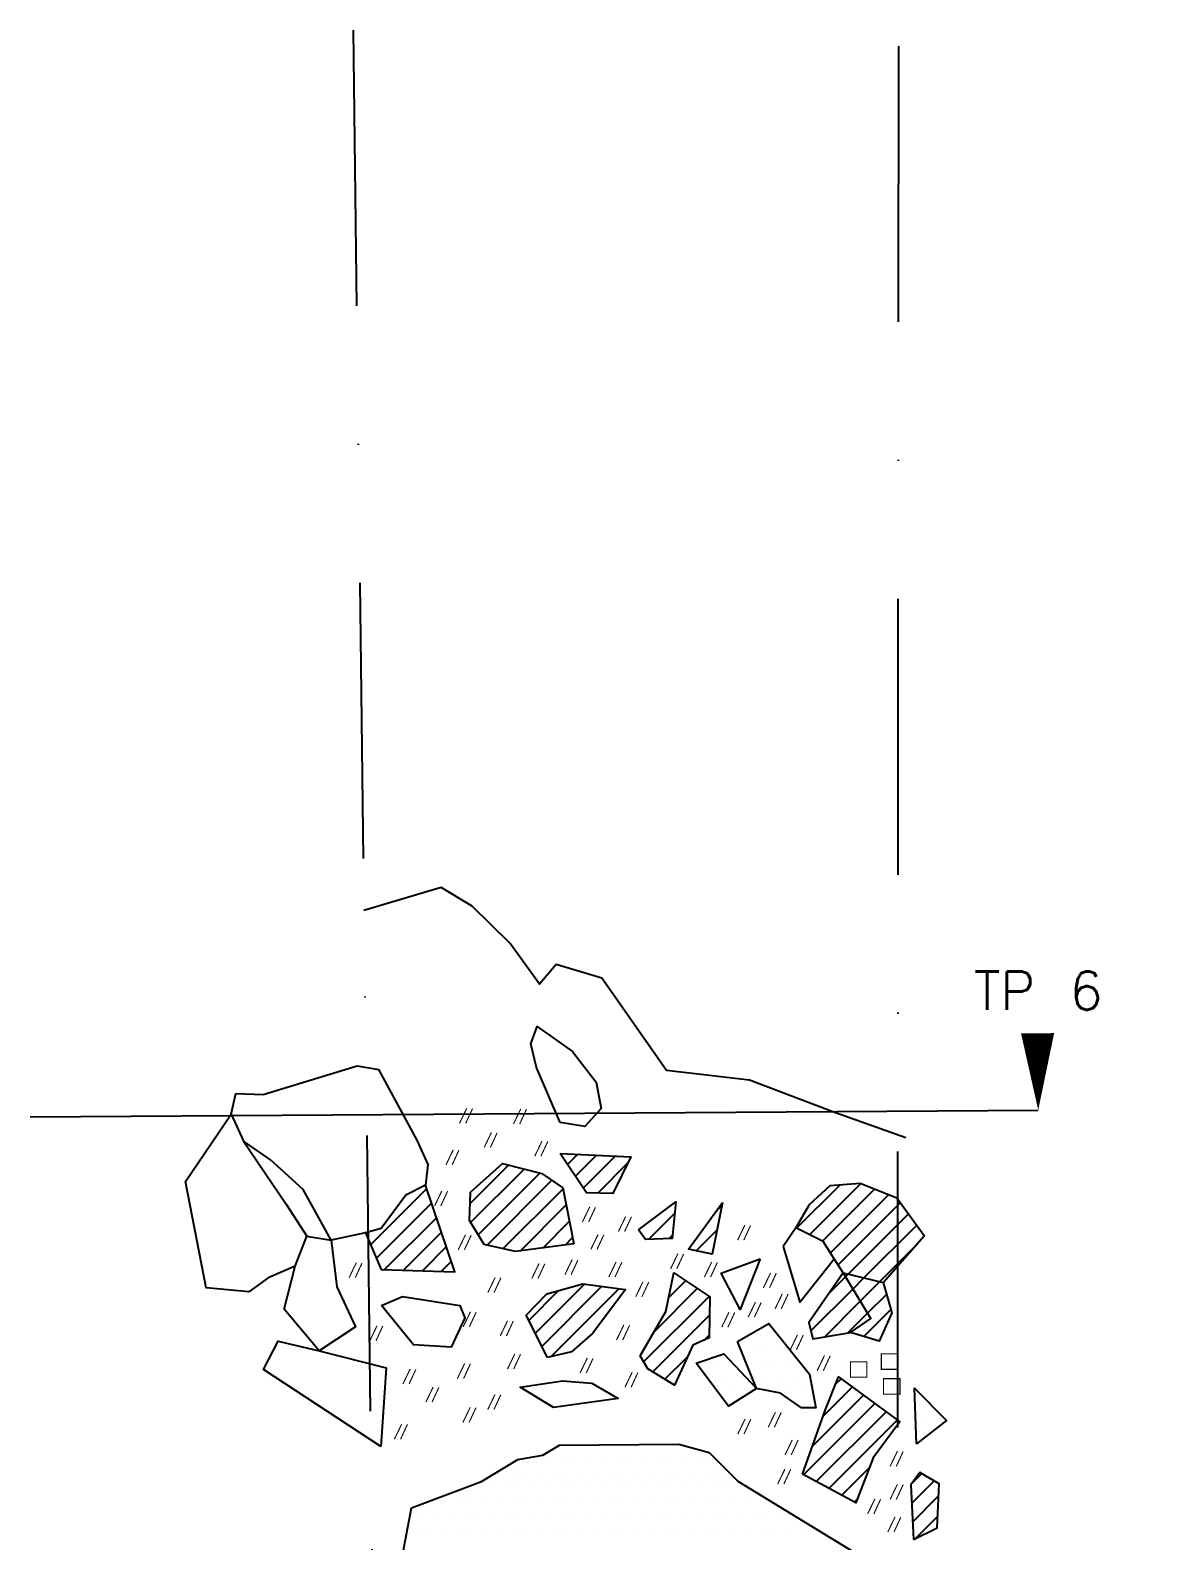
# Model space of a CAD drawing. Header units: metres. Extents: x 310 to 411, y -2126 to -1679.
# Drawn here: x 310 to 411.5, y -1816.1 to -1679.2 of the extents above; entities that cross this region are included whole.
import ezdxf

# ---------------------------------------------------------------- set-up
doc = ezdxf.new("R2010")
doc.units = ezdxf.units.M
doc.header["$LTSCALE"] = 25
doc.header["$MEASUREMENT"] = 0
doc.linetypes.add('STRICHPUNKTX2', pattern=[2, 1, -0.5, 0, -0.5])
doc.layers.get('0').update_dxf_attribs({"linetype": 'CONTINUOUS'})
for name, color, linetype in [('BEFUND', 1, 'CONTINUOUS'), ('FEUER', 1, 'CONTINUOUS'), ('GRABUNGSGRENZE', 3, 'STRICHPUNKTX2'), ('STEINE', 4, 'CONTINUOUS'), ('STEINESCHRAFF', 4, 'CONTINUOUS'), ('TPROFIL', 3, 'CONTINUOUS')]:
    doc.layers.add(name, color=color, linetype=linetype)
doc.styles.get("Standard").update_dxf_attribs({"font": 'txt.shx'})

# ---------------------------------------------------------------- blocks, each defined once
blk = doc.blocks.new('*X1')
at = {"color": 0}
for p, q in [((358.73, -1782.03), (359.67, -1781.09)), ((359.44, -1783.09), (361.36, -1781.17)), ((360.15, -1784.15), (363.04, -1781.26)), ((349.9, -1785.56), (353.4, -1782.06)), ((349.94, -1787.29), (354.8, -1782.43)), ((361.46, -1784.61), (364.19, -1781.87)), ((350.62, -1788.38), (356.21, -1782.79)), ((351.44, -1789.32), (357.31, -1783.45)), ((379.49, -1787.79), (383.4, -1783.89)), ((380.66, -1788.39), (385.28, -1783.77)), ((340.87, -1789.29), (345.97, -1784.19)), ((352.88, -1789.66), (358.32, -1784.22)), ((381.84, -1788.98), (386.54, -1784.27)), ((382.55, -1790.04), (387.81, -1784.78)), ((383.24, -1791.12), (388.86, -1785.5)), ((341.4, -1790.53), (346.41, -1785.52)), ((342.15, -1791.54), (346.86, -1786.84)), ((354.44, -1789.86), (358.61, -1785.69)), ((366.1, -1788.8), (368.43, -1786.47)), ((372.2, -1786.25), (372.71, -1785.73)), ((384.16, -1791.96), (389.6, -1786.52)), ((343.86, -1791.6), (347.3, -1788.16)), ((356.48, -1789.59), (358.9, -1787.17)), ((365.18, -1787.96), (365.25, -1787.89)), ((370.38, -1789.84), (372.28, -1787.94)), ((385.59, -1792.3), (390.35, -1787.54)), ((345.58, -1791.65), (347.74, -1789.49)), ((358.52, -1789.32), (359.19, -1788.64)), ((367.95, -1788.73), (368.25, -1788.42)), ((387.01, -1792.65), (390.21, -1789.45)), ((347.29, -1791.71), (348.19, -1790.81)), ((371.83, -1790.15), (371.84, -1790.14)), ((368.37, -1791.84), (368.38, -1791.83)), ((382.41, -1793.71), (383.92, -1792.2)), ((383.92, -1792.2), (384.16, -1791.96)), ((384.58, -1793.31), (385.59, -1792.3)), ((355.21, -1796.16), (357.92, -1793.45)), ((355.81, -1797.34), (360.28, -1792.86)), ((356.4, -1798.51), (361.84, -1793.06)), ((357.26, -1799.42), (363.4, -1793.27)), ((366.6, -1797.15), (370.49, -1793.26)), ((367.92, -1794.06), (369.44, -1792.54)), ((380.78, -1797.11), (384.58, -1793.31)), ((385.25, -1794.41), (387.01, -1792.65)), ((365.63, -1799.89), (371.55, -1793.97)), ((382.03, -1797.63), (385.25, -1794.41)), ((385.91, -1795.51), (387.64, -1793.79)), ((366.47, -1800.81), (371.6, -1795.68)), ((384.14, -1797.29), (385.91, -1795.51)), ((385.58, -1797.61), (388.04, -1795.15)), ((371.1, -1797.95), (371.58, -1797.47)), ((386.95, -1798.01), (386.97, -1797.99)), ((367.56, -1801.49), (369.61, -1799.44)), ((383.02, -1801.94), (383.52, -1801.44)), ((380.9, -1807.59), (385.55, -1802.94)), ((381.89, -1804.84), (384.53, -1802.19)), ((380.12, -1810.14), (386.57, -1803.69)), ((381.27, -1810.76), (387.59, -1804.44)), ((382.42, -1811.38), (388.61, -1805.19)), ((383.57, -1812), (386.1, -1809.47)), ((389.94, -1810.93), (390.83, -1810.04)), ((389.92, -1812.71), (391.94, -1810.7)), ((384.72, -1812.62), (384.97, -1812.36)), ((390.01, -1814.4), (392.35, -1812.06)), ((390.25, -1815.93), (392.27, -1813.9))]:
    blk.add_line(p, q, dxfattribs=at)
blk = doc.blocks.new('RL')
at = {"layer": 'FEUER', "const_width": 0.1}
blk.add_lwpolyline([(0, -1.4), (0, 0), (1.5, 0), (1.5, -1.4), (0, -1.4)], dxfattribs=at)
blk = doc.blocks.new('HK')
at = {"layer": 'FEUER', "const_width": 0.1}
for points in [[(-0.66, -1.37), (0, 0)], [(0.52, -0.03), (-0.1, -1.37)]]:
    blk.add_lwpolyline(points, dxfattribs=at)
blk = doc.blocks.new('*X5')
at = {"color": 0}
for p, q in [((354.375, -1808.75), (354.375, -1808.75)), ((355.625, -1808.75), (355.625, -1808.75)), ((356.875, -1808.75), (356.875, -1808.75)), ((358.125, -1808.75), (358.125, -1808.75)), ((358.75, -1807.5), (358.75, -1807.5)), ((359.375, -1808.75), (359.375, -1808.75)), ((360, -1807.5), (360, -1807.5)), ((360.625, -1808.75), (360.625, -1808.75)), ((361.25, -1807.5), (361.25, -1807.5)), ((361.875, -1808.75), (361.875, -1808.75)), ((362.5, -1807.5), (362.5, -1807.5)), ((363.125, -1808.75), (363.125, -1808.75)), ((363.75, -1807.5), (363.75, -1807.5)), ((364.375, -1808.75), (364.375, -1808.75)), ((365, -1807.5), (365, -1807.5)), ((365.625, -1808.75), (365.625, -1808.75)), ((366.25, -1807.5), (366.25, -1807.5)), ((366.875, -1808.75), (366.875, -1808.75)), ((367.5, -1807.5), (367.5, -1807.5)), ((368.125, -1808.75), (368.125, -1808.75)), ((368.75, -1807.5), (368.75, -1807.5)), ((369.375, -1808.75), (369.375, -1808.75)), ((370.625, -1808.75), (370.625, -1808.75)), ((371.875, -1808.75), (371.875, -1808.75)), ((352.5, -1810), (352.5, -1810)), ((353.75, -1810), (353.75, -1810)), ((355, -1810), (355, -1810)), ((356.25, -1810), (356.25, -1810)), ((357.5, -1810), (357.5, -1810)), ((358.75, -1810), (358.75, -1810)), ((360, -1810), (360, -1810)), ((361.25, -1810), (361.25, -1810)), ((362.5, -1810), (362.5, -1810)), ((363.75, -1810), (363.75, -1810)), ((365, -1810), (365, -1810)), ((366.25, -1810), (366.25, -1810)), ((367.5, -1810), (367.5, -1810)), ((368.75, -1810), (368.75, -1810)), ((370, -1810), (370, -1810)), ((371.25, -1810), (371.25, -1810)), ((372.5, -1810), (372.5, -1810)), ((350.625, -1811.25), (350.625, -1811.25)), ((351.875, -1811.25), (351.875, -1811.25)), ((353.125, -1811.25), (353.125, -1811.25)), ((354.375, -1811.25), (354.375, -1811.25)), ((355.625, -1811.25), (355.625, -1811.25)), ((356.875, -1811.25), (356.875, -1811.25)), ((358.125, -1811.25), (358.125, -1811.25)), ((359.375, -1811.25), (359.375, -1811.25)), ((360.625, -1811.25), (360.625, -1811.25)), ((361.875, -1811.25), (361.875, -1811.25)), ((363.125, -1811.25), (363.125, -1811.25)), ((364.375, -1811.25), (364.375, -1811.25)), ((365.625, -1811.25), (365.625, -1811.25)), ((366.875, -1811.25), (366.875, -1811.25)), ((368.125, -1811.25), (368.125, -1811.25)), ((369.375, -1811.25), (369.375, -1811.25)), ((370.625, -1811.25), (370.625, -1811.25)), ((371.875, -1811.25), (371.875, -1811.25)), ((373.125, -1811.25), (373.125, -1811.25)), ((374.375, -1811.25), (374.375, -1811.25)), ((347.5, -1812.5), (347.5, -1812.5)), ((348.75, -1812.5), (348.75, -1812.5)), ((350, -1812.5), (350, -1812.5)), ((351.25, -1812.5), (351.25, -1812.5)), ((352.5, -1812.5), (352.5, -1812.5)), ((353.75, -1812.5), (353.75, -1812.5)), ((355, -1812.5), (355, -1812.5)), ((356.25, -1812.5), (356.25, -1812.5)), ((357.5, -1812.5), (357.5, -1812.5)), ((358.75, -1812.5), (358.75, -1812.5)), ((360, -1812.5), (360, -1812.5)), ((361.25, -1812.5), (361.25, -1812.5)), ((362.5, -1812.5), (362.5, -1812.5)), ((363.75, -1812.5), (363.75, -1812.5)), ((365, -1812.5), (365, -1812.5)), ((366.25, -1812.5), (366.25, -1812.5)), ((367.5, -1812.5), (367.5, -1812.5)), ((368.75, -1812.5), (368.75, -1812.5)), ((370, -1812.5), (370, -1812.5)), ((371.25, -1812.5), (371.25, -1812.5)), ((372.5, -1812.5), (372.5, -1812.5)), ((373.75, -1812.5), (373.75, -1812.5)), ((375, -1812.5), (375, -1812.5)), ((376.25, -1812.5), (376.25, -1812.5)), ((345.625, -1813.75), (345.625, -1813.75)), ((346.875, -1813.75), (346.875, -1813.75)), ((348.125, -1813.75), (348.125, -1813.75)), ((349.375, -1813.75), (349.375, -1813.75)), ((350.625, -1813.75), (350.625, -1813.75)), ((351.875, -1813.75), (351.875, -1813.75)), ((353.125, -1813.75), (353.125, -1813.75)), ((354.375, -1813.75), (354.375, -1813.75)), ((355.625, -1813.75), (355.625, -1813.75)), ((356.875, -1813.75), (356.875, -1813.75)), ((358.125, -1813.75), (358.125, -1813.75)), ((359.375, -1813.75), (359.375, -1813.75)), ((360.625, -1813.75), (360.625, -1813.75)), ((361.875, -1813.75), (361.875, -1813.75)), ((363.125, -1813.75), (363.125, -1813.75)), ((364.375, -1813.75), (364.375, -1813.75)), ((365.625, -1813.75), (365.625, -1813.75)), ((366.875, -1813.75), (366.875, -1813.75)), ((368.125, -1813.75), (368.125, -1813.75)), ((369.375, -1813.75), (369.375, -1813.75)), ((370.625, -1813.75), (370.625, -1813.75)), ((371.875, -1813.75), (371.875, -1813.75)), ((373.125, -1813.75), (373.125, -1813.75)), ((374.375, -1813.75), (374.375, -1813.75)), ((375.625, -1813.75), (375.625, -1813.75)), ((376.875, -1813.75), (376.875, -1813.75)), ((378.125, -1813.75), (378.125, -1813.75)), ((345, -1815), (345, -1815)), ((346.25, -1815), (346.25, -1815)), ((347.5, -1815), (347.5, -1815)), ((348.75, -1815), (348.75, -1815)), ((350, -1815), (350, -1815)), ((351.25, -1815), (351.25, -1815)), ((352.5, -1815), (352.5, -1815)), ((353.75, -1815), (353.75, -1815)), ((355, -1815), (355, -1815)), ((356.25, -1815), (356.25, -1815)), ((357.5, -1815), (357.5, -1815)), ((358.75, -1815), (358.75, -1815)), ((360, -1815), (360, -1815)), ((361.25, -1815), (361.25, -1815)), ((362.5, -1815), (362.5, -1815)), ((363.75, -1815), (363.75, -1815)), ((365, -1815), (365, -1815)), ((366.25, -1815), (366.25, -1815)), ((367.5, -1815), (367.5, -1815)), ((368.75, -1815), (368.75, -1815)), ((370, -1815), (370, -1815)), ((371.25, -1815), (371.25, -1815)), ((372.5, -1815), (372.5, -1815)), ((373.75, -1815), (373.75, -1815)), ((375, -1815), (375, -1815)), ((376.25, -1815), (376.25, -1815)), ((377.5, -1815), (377.5, -1815)), ((378.75, -1815), (378.75, -1815)), ((380, -1815), (380, -1815))]:
    blk.add_line(p, q, dxfattribs=at)
blk = doc.blocks.new('*X6')
at = {"color": 0}
for p, q in [((359.375, -1781.25), (359.375, -1781.25)), ((360.625, -1781.25), (360.625, -1781.25)), ((361.875, -1781.25), (361.875, -1781.25)), ((352.5, -1782.5), (352.5, -1782.5)), ((353.75, -1782.5), (353.75, -1782.5)), ((355, -1782.5), (355, -1782.5)), ((360, -1782.5), (360, -1782.5)), ((361.25, -1782.5), (361.25, -1782.5)), ((362.5, -1782.5), (362.5, -1782.5)), ((363.75, -1782.5), (363.75, -1782.5)), ((351.875, -1783.75), (351.875, -1783.75)), ((353.125, -1783.75), (353.125, -1783.75)), ((354.375, -1783.75), (354.375, -1783.75)), ((355.625, -1783.75), (355.625, -1783.75)), ((356.875, -1783.75), (356.875, -1783.75)), ((360.625, -1783.75), (360.625, -1783.75)), ((361.875, -1783.75), (361.875, -1783.75)), ((363.125, -1783.75), (363.125, -1783.75)), ((350, -1785), (350, -1785)), ((351.25, -1785), (351.25, -1785)), ((352.5, -1785), (352.5, -1785)), ((353.75, -1785), (353.75, -1785)), ((355, -1785), (355, -1785)), ((356.25, -1785), (356.25, -1785)), ((357.5, -1785), (357.5, -1785)), ((382.5, -1785), (382.5, -1785)), ((383.75, -1785), (383.75, -1785)), ((385, -1785), (385, -1785)), ((386.25, -1785), (386.25, -1785)), ((387.5, -1785), (387.5, -1785)), ((350.625, -1786.25), (350.625, -1786.25)), ((351.875, -1786.25), (351.875, -1786.25)), ((353.125, -1786.25), (353.125, -1786.25)), ((354.375, -1786.25), (354.375, -1786.25)), ((355.625, -1786.25), (355.625, -1786.25)), ((356.875, -1786.25), (356.875, -1786.25)), ((358.125, -1786.25), (358.125, -1786.25)), ((368.125, -1786.25), (368.125, -1786.25)), ((380.625, -1786.25), (380.625, -1786.25)), ((381.875, -1786.25), (381.875, -1786.25)), ((383.125, -1786.25), (383.125, -1786.25)), ((384.375, -1786.25), (384.375, -1786.25)), ((385.625, -1786.25), (385.625, -1786.25)), ((386.875, -1786.25), (386.875, -1786.25)), ((388.125, -1786.25), (388.125, -1786.25)), ((389.375, -1786.25), (389.375, -1786.25)), ((351.25, -1787.5), (351.25, -1787.5)), ((352.5, -1787.5), (352.5, -1787.5)), ((353.75, -1787.5), (353.75, -1787.5)), ((355, -1787.5), (355, -1787.5)), ((356.25, -1787.5), (356.25, -1787.5)), ((357.5, -1787.5), (357.5, -1787.5)), ((358.75, -1787.5), (358.75, -1787.5)), ((366.25, -1787.5), (366.25, -1787.5)), ((367.5, -1787.5), (367.5, -1787.5)), ((380, -1787.5), (380, -1787.5)), ((381.25, -1787.5), (381.25, -1787.5)), ((382.5, -1787.5), (382.5, -1787.5)), ((383.75, -1787.5), (383.75, -1787.5)), ((385, -1787.5), (385, -1787.5)), ((386.25, -1787.5), (386.25, -1787.5)), ((387.5, -1787.5), (387.5, -1787.5)), ((388.75, -1787.5), (388.75, -1787.5)), ((390, -1787.5), (390, -1787.5)), ((351.875, -1788.75), (351.875, -1788.75)), ((353.125, -1788.75), (353.125, -1788.75)), ((354.375, -1788.75), (354.375, -1788.75)), ((355.625, -1788.75), (355.625, -1788.75)), ((356.875, -1788.75), (356.875, -1788.75)), ((358.125, -1788.75), (358.125, -1788.75)), ((366.875, -1788.75), (366.875, -1788.75)), ((370.625, -1788.75), (370.625, -1788.75)), ((371.875, -1788.75), (371.875, -1788.75)), ((381.875, -1788.75), (381.875, -1788.75)), ((383.125, -1788.75), (383.125, -1788.75)), ((384.375, -1788.75), (384.375, -1788.75)), ((385.625, -1788.75), (385.625, -1788.75)), ((386.875, -1788.75), (386.875, -1788.75)), ((388.125, -1788.75), (388.125, -1788.75)), ((389.375, -1788.75), (389.375, -1788.75)), ((390.625, -1788.75), (390.625, -1788.75)), ((371.25, -1790), (371.25, -1790)), ((383.75, -1790), (383.75, -1790)), ((385, -1790), (385, -1790)), ((386.25, -1790), (386.25, -1790)), ((387.5, -1790), (387.5, -1790)), ((388.75, -1790), (388.75, -1790)), ((384.375, -1791.25), (384.375, -1791.25)), ((385.625, -1791.25), (385.625, -1791.25)), ((386.875, -1791.25), (386.875, -1791.25)), ((388.125, -1791.25), (388.125, -1791.25)), ((368.75, -1792.5), (368.75, -1792.5)), ((383.75, -1792.5), (383.75, -1792.5)), ((385, -1792.5), (385, -1792.5)), ((386.25, -1792.5), (386.25, -1792.5)), ((387.5, -1792.5), (387.5, -1792.5)), ((356.25, -1795), (356.25, -1795)), ((356.875, -1793.75), (356.875, -1793.75)), ((357.5, -1795), (357.5, -1795)), ((358.125, -1793.75), (358.125, -1793.75)), ((358.75, -1795), (358.75, -1795)), ((359.375, -1793.75), (359.375, -1793.75)), ((360, -1795), (360, -1795)), ((360.625, -1793.75), (360.625, -1793.75)), ((361.25, -1795), (361.25, -1795)), ((361.875, -1793.75), (361.875, -1793.75)), ((362.5, -1795), (362.5, -1795)), ((363.125, -1793.75), (363.125, -1793.75)), ((368.125, -1793.75), (368.125, -1793.75)), ((368.75, -1795), (368.75, -1795)), ((369.375, -1793.75), (369.375, -1793.75)), ((370, -1795), (370, -1795)), ((370.625, -1793.75), (370.625, -1793.75)), ((371.25, -1795), (371.25, -1795)), ((382.5, -1795), (382.5, -1795)), ((383.125, -1793.75), (383.125, -1793.75)), ((383.75, -1795), (383.75, -1795)), ((384.375, -1793.75), (384.375, -1793.75)), ((385, -1795), (385, -1795)), ((385.625, -1793.75), (385.625, -1793.75)), ((386.25, -1795), (386.25, -1795)), ((386.875, -1793.75), (386.875, -1793.75)), ((387.5, -1795), (387.5, -1795)), ((355.625, -1796.25), (355.625, -1796.25)), ((356.875, -1796.25), (356.875, -1796.25)), ((358.125, -1796.25), (358.125, -1796.25)), ((359.375, -1796.25), (359.375, -1796.25)), ((360.625, -1796.25), (360.625, -1796.25)), ((368.125, -1796.25), (368.125, -1796.25)), ((369.375, -1796.25), (369.375, -1796.25)), ((370.625, -1796.25), (370.625, -1796.25)), ((381.875, -1796.25), (381.875, -1796.25)), ((383.125, -1796.25), (383.125, -1796.25)), ((384.375, -1796.25), (384.375, -1796.25)), ((385.625, -1796.25), (385.625, -1796.25)), ((386.875, -1796.25), (386.875, -1796.25)), ((356.25, -1797.5), (356.25, -1797.5)), ((357.5, -1797.5), (357.5, -1797.5)), ((358.75, -1797.5), (358.75, -1797.5)), ((360, -1797.5), (360, -1797.5)), ((367.5, -1797.5), (367.5, -1797.5)), ((368.75, -1797.5), (368.75, -1797.5)), ((370, -1797.5), (370, -1797.5)), ((371.25, -1797.5), (371.25, -1797.5)), ((376.25, -1797.5), (376.25, -1797.5)), ((377.5, -1797.5), (377.5, -1797.5)), ((381.25, -1797.5), (381.25, -1797.5)), ((382.5, -1797.5), (382.5, -1797.5)), ((386.25, -1797.5), (386.25, -1797.5)), ((356.875, -1798.75), (356.875, -1798.75)), ((358.125, -1798.75), (358.125, -1798.75)), ((359.375, -1798.75), (359.375, -1798.75)), ((366.875, -1798.75), (366.875, -1798.75)), ((368.125, -1798.75), (368.125, -1798.75)), ((369.375, -1798.75), (369.375, -1798.75)), ((375.625, -1798.75), (375.625, -1798.75)), ((376.875, -1798.75), (376.875, -1798.75)), ((378.125, -1798.75), (378.125, -1798.75)), ((366.25, -1800), (366.25, -1800)), ((367.5, -1800), (367.5, -1800)), ((368.75, -1800), (368.75, -1800)), ((371.25, -1800), (371.25, -1800)), ((372.5, -1800), (372.5, -1800)), ((375, -1800), (375, -1800)), ((376.25, -1800), (376.25, -1800)), ((377.5, -1800), (377.5, -1800)), ((378.75, -1800), (378.75, -1800)), ((368.125, -1801.25), (368.125, -1801.25)), ((371.875, -1801.25), (371.875, -1801.25)), ((373.125, -1801.25), (373.125, -1801.25)), ((374.375, -1801.25), (374.375, -1801.25)), ((375.625, -1801.25), (375.625, -1801.25)), ((376.875, -1801.25), (376.875, -1801.25)), ((378.125, -1801.25), (378.125, -1801.25)), ((379.375, -1801.25), (379.375, -1801.25)), ((380.625, -1801.25), (380.625, -1801.25)), ((372.5, -1802.5), (372.5, -1802.5)), ((373.75, -1802.5), (373.75, -1802.5)), ((375, -1802.5), (375, -1802.5)), ((377.5, -1802.5), (377.5, -1802.5)), ((378.75, -1802.5), (378.75, -1802.5)), ((380, -1802.5), (380, -1802.5)), ((383.75, -1802.5), (383.75, -1802.5)), ((380.625, -1803.75), (380.625, -1803.75)), ((383.125, -1803.75), (383.125, -1803.75)), ((384.375, -1803.75), (384.375, -1803.75)), ((385.625, -1803.75), (385.625, -1803.75)), ((390.625, -1803.75), (390.625, -1803.75)), ((382.5, -1805), (382.5, -1805)), ((383.75, -1805), (383.75, -1805)), ((385, -1805), (385, -1805)), ((386.25, -1805), (386.25, -1805)), ((387.5, -1805), (387.5, -1805)), ((391.25, -1805), (391.25, -1805)), ((392.5, -1805), (392.5, -1805)), ((381.875, -1806.25), (381.875, -1806.25)), ((383.125, -1806.25), (383.125, -1806.25)), ((384.375, -1806.25), (384.375, -1806.25)), ((385.625, -1806.25), (385.625, -1806.25)), ((386.875, -1806.25), (386.875, -1806.25)), ((388.125, -1806.25), (388.125, -1806.25)), ((390.625, -1806.25), (390.625, -1806.25)), ((380.625, -1808.75), (380.625, -1808.75)), ((381.25, -1807.5), (381.25, -1807.5)), ((381.875, -1808.75), (381.875, -1808.75)), ((382.5, -1807.5), (382.5, -1807.5)), ((383.125, -1808.75), (383.125, -1808.75)), ((383.75, -1807.5), (383.75, -1807.5)), ((384.375, -1808.75), (384.375, -1808.75)), ((385, -1807.5), (385, -1807.5)), ((385.625, -1808.75), (385.625, -1808.75)), ((386.25, -1807.5), (386.25, -1807.5)), ((381.25, -1810), (381.25, -1810)), ((382.5, -1810), (382.5, -1810)), ((383.75, -1810), (383.75, -1810)), ((385, -1810), (385, -1810)), ((383.125, -1811.25), (383.125, -1811.25)), ((384.375, -1811.25), (384.375, -1811.25)), ((390.625, -1811.25), (390.625, -1811.25)), ((391.875, -1811.25), (391.875, -1811.25)), ((390, -1812.5), (390, -1812.5)), ((391.25, -1812.5), (391.25, -1812.5)), ((390.625, -1813.75), (390.625, -1813.75)), ((391.875, -1813.75), (391.875, -1813.75)), ((391.25, -1815), (391.25, -1815))]:
    blk.add_line(p, q, dxfattribs=at)
blk = doc.blocks.new('PFEIL')
at = {"layer": 'TPROFIL'}
blk.add_lwpolyline([(0, 0, 0, 3, 0), (6.54, -2.37, 3, 3, 0)], format="xyseb", dxfattribs=at)

msp = doc.modelspace()

# ---------------------------------------------------------------- linework, layer by layer
at = {"layer": 'BEFUND'}
msp.add_lwpolyline([(389.39, -1779.59), (383.01, -1777.33), (375.22, -1774.36), (367.69, -1773.49), (361.84, -1765.12), (357.71, -1763.9), (356.18, -1765.68), (353.54, -1762), (350.08, -1758.59), (347.28, -1756.9), (340.28, -1759)], dxfattribs=at)
at = {"layer": 'GRABUNGSGRENZE'}
for points in [[(339.29, -1679.2), (343.99, -2059.24)], [(388.71, -1680.65), (388.44, -2059.94)]]:
    msp.add_lwpolyline(points, dxfattribs=at)
at = {"layer": 'STEINE'}
for points in [[(358.05, -1778.21), (355.92, -1773.22), (355.41, -1771.07), (355.97, -1769.5), (359.18, -1771.79), (361.32, -1774.55), (361.77, -1776.94), (360.29, -1778.57), (358.05, -1778.21)], [(328.25, -1777.45), (328.66, -1775.57), (331.16, -1775.68), (339.67, -1773.09), (341.6, -1773.4), (345.06, -1779.82), (346.07, -1782.01), (345.87, -1783.9), (344.08, -1784.81), (341.84, -1787.82), (340.41, -1788.22), (337.3, -1788.88)], [(334.04, -1791.22), (331.59, -1792.28), (329.86, -1793.55), (325.99, -1793.19), (324.12, -1783.56), (328.25, -1777.45), (329.37, -1779.9), (333.23, -1785.61), (335.11, -1788.52)], [(337.3, -1788.88), (334.76, -1784.29), (331.81, -1781.59), (329.37, -1779.9)], [(358.05, -1781.01), (364.47, -1781.33), (362.83, -1784.64), (360.44, -1784.58), (358.05, -1781.01)], [(359.31, -1789.22), (354.01, -1789.92), (351.16, -1789.26), (349.84, -1787.11), (349.94, -1784.52), (352.85, -1781.92), (356.41, -1782.84), (358.3, -1784.12), (359.31, -1789.22)], [(340.41, -1788.22), (341.83, -1791.53), (348.51, -1791.75), (345.87, -1783.9)], [(387.32, -1792.72), (391.05, -1788.5), (388.56, -1785.08), (385.25, -1783.75), (382.49, -1783.95), (380.61, -1785.68), (379.43, -1787.77)], [(365.17, -1787.95), (368.53, -1785.41), (368.22, -1788.72), (365.78, -1788.82), (365.17, -1787.95)], [(372.76, -1785.47), (371.84, -1790.15), (369.7, -1789.69), (372.76, -1785.47)], [(378.26, -1789.45), (379.78, -1794.49), (382.89, -1790.57), (381.88, -1788.99), (379.43, -1787.77), (378.26, -1789.45)], [(336.22, -1798.91), (333.06, -1795.14), (334.04, -1791.22), (335.11, -1788.52), (337.3, -1788.88), (337.81, -1793.11), (339.53, -1796.73), (336.22, -1798.91)], [(376.17, -1790.56), (374.38, -1795.15), (372.65, -1791.88), (376.17, -1790.56)], [(383.71, -1791.85), (382.89, -1790.57)], [(365.31, -1799.36), (367.65, -1795.34), (368.37, -1791.83), (371.63, -1794.02), (371.57, -1797.74), (370.09, -1798.4), (368.41, -1802.02), (366.02, -1800.53), (365.31, -1799.36)], [(383.71, -1791.85), (380.59, -1796.33), (380.95, -1797.81), (384.36, -1797.25), (386.2, -1795.98), (383.71, -1791.85)], [(383.71, -1791.85), (387.32, -1792.72), (388.13, -1795.47), (386.96, -1798.02), (384.36, -1797.25)], [(356.9, -1799.5), (354.97, -1795.68), (356.86, -1793.75), (360.12, -1792.83), (363.99, -1793.35), (361.03, -1797.32), (359.09, -1799), (356.9, -1799.5)], [(341.88, -1794.79), (343.76, -1793.98), (348.96, -1794.8), (349.42, -1795.93), (348.19, -1798.57), (344.78, -1798.36), (341.88, -1794.79)], [(374.12, -1798.05), (376.98, -1796.42), (380.64, -1801.01), (381.24, -1804.07), (379.92, -1804.07), (378.04, -1802.74), (375.85, -1802.33), (374.12, -1798.05)], [(341.81, -1807.58), (331.17, -1800.59), (332.5, -1798.04), (336.22, -1798.91), (342.28, -1800.45), (341.81, -1807.58)], [(370.4, -1800.03), (372.9, -1799.17), (375.85, -1802.33), (373.3, -1803.91), (370.4, -1800.03)], [(357.45, -1804.04), (354.45, -1802.2), (358.27, -1801.64), (360.92, -1801.85), (363.31, -1803.23), (357.45, -1804.04)], [(380.01, -1810.08), (382.11, -1804.23), (383.28, -1801.27), (388.83, -1805.36), (386.43, -1808.61), (384.85, -1812.69), (380.01, -1810.08)], [(390.36, -1807.35), (390.16, -1802.3), (393.06, -1805.21), (390.36, -1807.35)], [(349.75, -1845.95), (345.57, -1845.74), (342.07, -1840.29), (343.15, -1834.02), (341.88, -1827.7), (342.96, -1821.74), (344.6, -1813.14), (350.92, -1810.75), (354.24, -1808.77), (356.48, -1808.37), (358.01, -1807.45), (368.81, -1807.37), (371.56, -1808.13), (374.15, -1810.73), (384.64, -1817.12), (391.66, -1823.9), (400.66, -1832.27), (407.48, -1838.24), (411.49, -1848.49), (408.62, -1858.57), (401.64, -1861.67)], [(390.09, -1816.01), (392.23, -1814.94), (392.39, -1810.97), (390.66, -1809.94), (389.84, -1811.06), (390.09, -1816.01)]]:
    msp.add_lwpolyline(points, dxfattribs=at)
at = {"layer": 'TPROFIL'}
msp.add_lwpolyline([(310.04, -1777.69), (401.38, -1777.08)], dxfattribs=at)

# ---------------------------------------------------------------- block references
at = {"layer": 'FEUER'}
for name, p in [('HK', (349.6, -1776.92)), ('HK', (354.49, -1776.98)), ('HK', (351.83, -1779.12)), ('HK', (356.42, -1779.89)), ('*X1', (0, 0)), ('HK', (348.37, -1780.69)), ('HK', (347.34, -1784.41)), ('HK', (360.74, -1785.86)), ('HK', (364, -1786.73)), ('HK', (374.8, -1787.51)), ('HK', (349.48, -1788.39)), ('HK', (361.5, -1788.35)), ('HK', (339.59, -1790.92)), ('HK', (356.15, -1790.99)), ('HK', (359.15, -1790.64)), ('HK', (363.13, -1790.85)), ('HK', (368.73, -1790.1)), ('HK', (371.79, -1790.86)), ('HK', (352.17, -1792.26)), ('HK', (377.13, -1791.84)), ('HK', (365.57, -1792.64)), ('HK', (378.2, -1793.73)), ('HK', (375.76, -1794.49)), ('HK', (349.93, -1795.37)), ('HK', (353.29, -1796.19)), ('HK', (373.36, -1795.4)), ('HK', (341.47, -1796.63)), ('HK', (363.83, -1796.56)), ('HK', (379.57, -1797.45)), ('HK', (353.95, -1799.19)), ('RL', (387.16, -1799.19)), ('HK', (344.47, -1800.55)), ('HK', (349.41, -1800.05)), ('HK', (360.52, -1799.56)), ('HK', (382.01, -1799.34)), ('RL', (384.36, -1799.9)), ('HK', (364.59, -1800.84)), ('RL', (387.36, -1801.43)), ('HK', (346.55, -1802.19)), ('HK', (352.16, -1802.86)), ('HK', (349.91, -1804.03)), ('HK', (377.57, -1804.47)), ('HK', (343.7, -1805.55)), ('HK', (374.82, -1805.08)), ('HK', (379.1, -1806.97)), ('HK', (388.62, -1808.01)), ('HK', (378.43, -1809.62)), ('HK', (388.62, -1811.01)), ('HK', (386.58, -1812.33)), ('HK', (388.41, -1813.96))]:
    msp.add_blockref(name, p, dxfattribs=at)
at = {"layer": 'STEINESCHRAFF'}
for name in ['*X6', '*X5']:
    msp.add_blockref(name, (0, 0), dxfattribs=at)
at = {"layer": 'TPROFIL', "rotation": 110.3810644426658}
msp.add_blockref('PFEIL', (401.38, -1777.08), dxfattribs=at)

# ---------------------------------------------------------------- texts
at = {"layer": 'TPROFIL'}
msp.add_text('TP 6', height=3.5, dxfattribs=at).set_placement((395.55, -1768.01))

doc.saveas('drawing.dxf')
